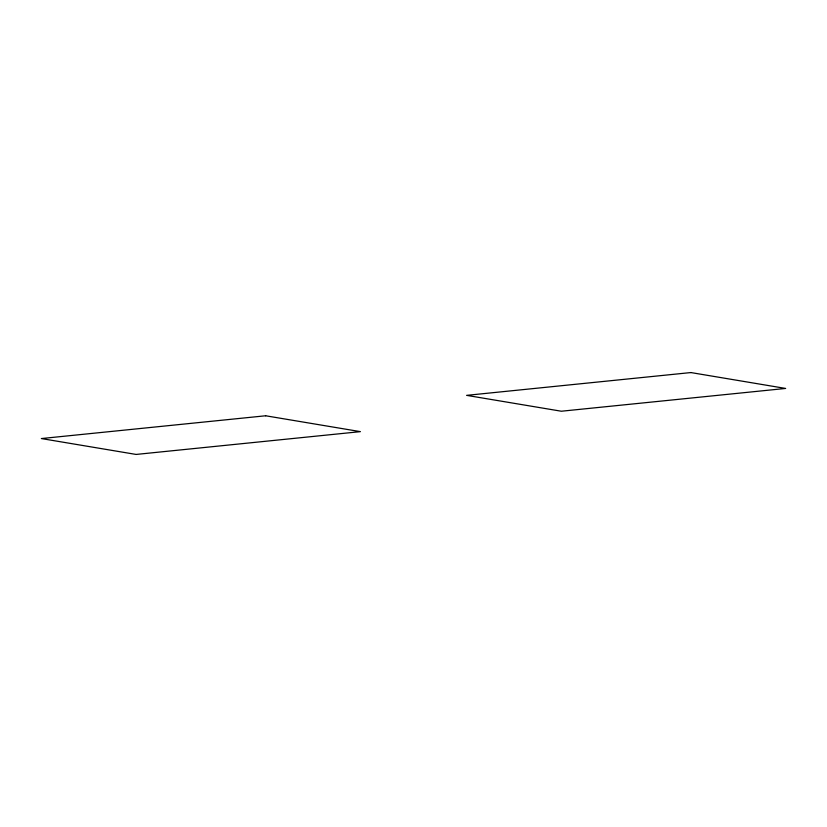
<?xml version="1.0" encoding="UTF-8"?>
<svg xmlns="http://www.w3.org/2000/svg" width="827" height="827" viewBox="0 0 827 827"><rect width="100%" height="100%" fill="white"/><g stroke="black" fill="none" stroke-linecap="round" stroke-linejoin="round"><path stroke-width="1.24" d="M265.653 415.774L41.35 438.558L136.104 454.437L360.407 431.642L265.653 415.774M690.896 372.563L466.593 395.358L561.347 411.226L785.65 388.442L690.896 372.563"/></g></svg>
